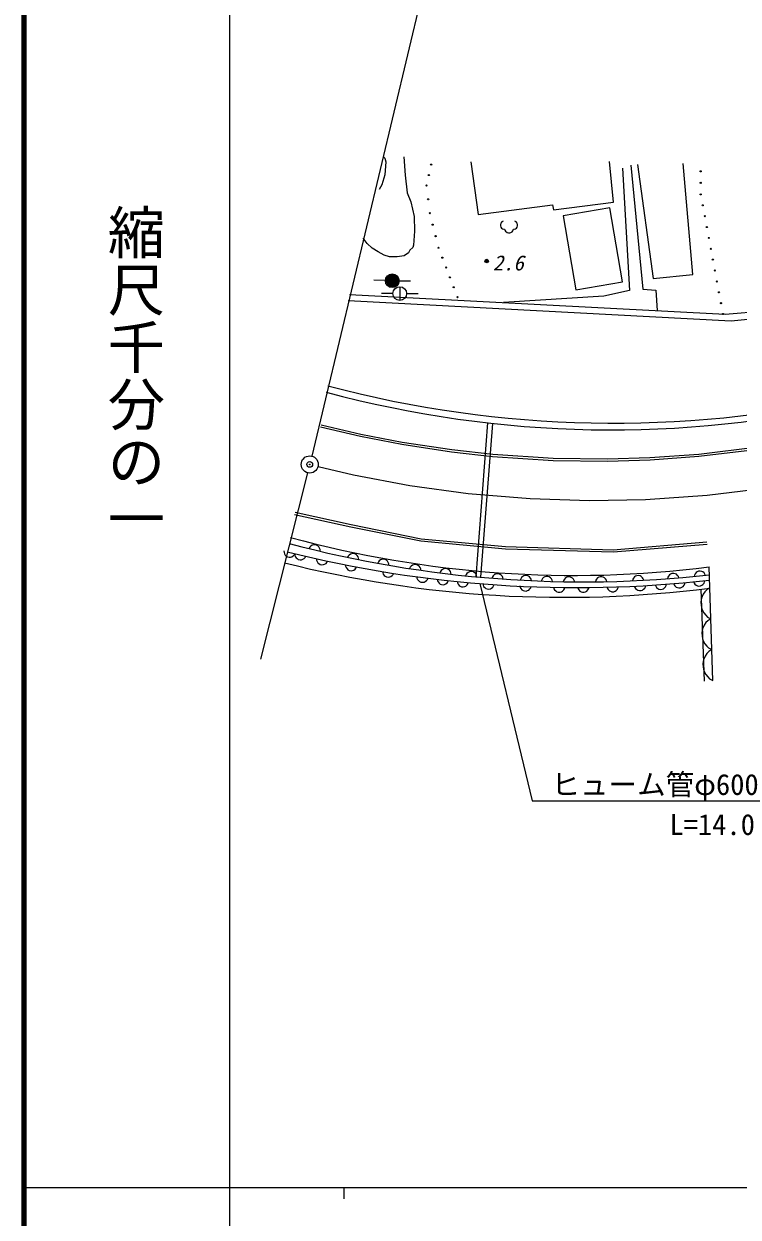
# Model space of a CAD drawing. Units: millimetres, scale not verified. Extents: x 40000 to 680000, y 20000 to 380000.
# Drawn here: x 40000 to 102482, y 202409 to 306745 of the extents above; entities that cross this region are included whole.
import ezdxf
from ezdxf.enums import TextEntityAlignment as Align

# ---------------------------------------------------------------- set-up
doc = ezdxf.new("R2010")
doc.units = ezdxf.units.MM
doc.header["$LTSCALE"] = 1000
doc.header["$PDMODE"] = 32
doc.header["$PDSIZE"] = 500
doc.linetypes.add('CHAIN', pattern=[18.5, 12, -1.5, 3.5, -1.5])
for name, color, linetype, lineweight in [('M-BGD', 7, 'Continuous', 25), ('M-BMK', 2, 'CHAIN', 13), ('M-BMK-OTRS', 5, 'Continuous', 25), ('M-BMK-SRVR', 3, 'Continuous', 25), ('M-STR-HTXT', 7, 'Continuous', 13), ('M-STR-STRC', 7, 'Continuous', 25), ('M-TTL', 2, 'Continuous', 140), ('M-TTL-BAND', 7, 'Continuous', 25)]:
    doc.layers.add(name, color=color, linetype=linetype, lineweight=lineweight)
doc.layers.add('M-OTRS', color=6, linetype='Continuous')
doc.styles.add('@ＭＳ ゴシック', font='')
doc.styles.add('ＭＳ ゴシック', font='')
doc.styles.get('@ＭＳ ゴシック').set_extended_font_data('@MS Gothic')
doc.styles.get('ＭＳ ゴシック').set_extended_font_data('MS Gothic')

msp = doc.modelspace()

# ---------------------------------------------------------------- linework, layer by layer
at = {"layer": 'M-BGD'}
for p, q in [((79098, 294669), (79741, 290087)), ((91591, 291167), (91241, 294698)), ((93109, 294377), (94131, 283548)), ((93664, 294436), (95036, 284482)), ((98509, 284832), (97663, 294523)), ((92380, 294115), (92992, 283431)), ((86337, 290495), (91591, 291167)), ((79741, 290087), (86250, 290933)), ((86250, 290933), (86337, 290495)), ((91263, 290668), (87184, 289970)), ((92372, 284188), (91263, 290668)), ((81724, 289325), (81694, 289205)), ((81694, 289205), (81694, 289085)), ((81694, 289085), (81724, 288965)), ((81814, 289445), (81724, 289325)), ((81934, 289505), (81814, 289445)), ((83074, 289445), (82954, 289505)), ((83164, 289325), (83074, 289445)), ((83194, 289205), (83164, 289325)), ((83164, 288965), (83194, 289085)), ((83194, 289085), (83194, 289205)), ((87184, 289970), (88293, 283490)), ((81724, 288965), (81784, 288875)), ((81784, 288875), (81874, 288815)), ((81874, 288815), (81994, 288785)), ((81994, 288785), (82054, 288785)), ((82054, 288785), (82084, 288695)), ((82084, 288695), (82144, 288605)), ((82144, 288605), (82264, 288515)), ((82264, 288515), (82384, 288485)), ((82384, 288485), (82504, 288485)), ((82504, 288485), (82594, 288515)), ((82594, 288515), (82714, 288575)), ((82714, 288575), (82774, 288635)), ((82774, 288635), (82804, 288695)), ((82804, 288695), (82834, 288785)), ((82834, 288785), (82894, 288785)), ((82894, 288785), (83014, 288815)), ((83014, 288815), (83104, 288875)), ((83104, 288875), (83164, 288965)), ((71626, 284303), (70627, 284327)), ((72826, 284289), (73826, 284289)), ((88293, 283490), (92372, 284188)), ((95036, 284482), (98509, 284832)), ((68491, 283069), (101351, 281361)), ((72281, 283161), (71281, 283161)), ((72881, 283761), (72881, 282561)), ((73481, 283168), (74481, 283179)), ((90745, 282935), (81949, 282369)), ((92992, 283431), (90745, 282935)), ((94131, 283548), (95269, 283461)), ((95269, 283461), (95389, 281671)), ((101874, 280750), (68357, 282516)), ((101351, 281361), (110123, 282140)), ((109590, 281519), (101874, 280750)), ((80545, 271861), (79547, 258396)), ((80986, 271811), (79958, 258358)), ((65011, 260999), (64944, 260891)), ((65093, 261082), (65011, 260999)), ((65214, 261156), (65093, 261082)), ((65325, 261191), (65214, 261156)), ((65451, 261201), (65325, 261191)), ((65607, 261164), (65451, 261201)), ((65714, 261097), (65607, 261164)), ((65797, 261015), (65714, 261097)), ((65871, 260894), (65797, 261015)), ((65906, 260783), (65871, 260894)), ((62750, 260656), (62760, 260530)), ((62760, 260530), (62794, 260418)), ((62794, 260418), (62867, 260297)), ((62867, 260297), (62949, 260215)), ((62949, 260215), (63056, 260147)), ((63056, 260147), (63211, 260108)), ((63211, 260108), (63337, 260118)), ((63337, 260118), (63449, 260152)), ((63449, 260152), (63570, 260225)), ((63570, 260225), (63652, 260308)), ((63652, 260308), (63720, 260415)), ((63691, 260424), (63703, 260298)), ((63703, 260298), (63738, 260187)), ((63738, 260187), (63812, 260066)), ((63812, 260066), (63895, 259985)), ((63895, 259985), (64002, 259918)), ((64002, 259918), (64158, 259881)), ((64158, 259881), (64284, 259892)), ((64284, 259892), (64395, 259927)), ((64395, 259927), (64516, 260001)), ((64516, 260001), (64597, 260084)), ((64597, 260084), (64664, 260192)), ((65599, 259982), (65612, 259856)), ((65612, 259856), (65649, 259746)), ((65917, 260657), (65906, 260783)), ((68373, 260214), (68310, 260104)), ((68452, 260300), (68373, 260214)), ((68570, 260377), (68452, 260300)), ((68680, 260416), (68570, 260377)), ((68805, 260431), (68680, 260416)), ((68962, 260399), (68805, 260431)), ((69072, 260336), (68962, 260399)), ((69158, 260257), (69072, 260336)), ((69236, 260139), (69158, 260257)), ((69274, 260029), (69236, 260139)), ((69289, 259903), (69274, 260029)), ((71206, 259871), (71090, 259790)), ((71315, 259913), (71206, 259871)), ((71440, 259931), (71315, 259913)), ((71598, 259903), (71440, 259931)), ((71709, 259843), (71598, 259903)), ((71797, 259767), (71709, 259843)), ((65649, 259746), (65725, 259627)), ((65725, 259627), (65810, 259547)), ((65810, 259547), (65919, 259482)), ((65919, 259482), (66075, 259448)), ((66075, 259448), (66201, 259461)), ((66201, 259461), (66312, 259498)), ((66312, 259498), (66431, 259575)), ((66431, 259575), (66511, 259659)), ((66511, 259659), (66575, 259768)), ((68131, 259450), (68148, 259324)), ((68148, 259324), (68187, 259215)), ((68187, 259215), (68267, 259098)), ((68267, 259098), (68353, 259020)), ((68353, 259020), (68464, 258958)), ((68464, 258958), (68621, 258927)), ((68621, 258927), (68746, 258944)), ((68746, 258944), (68856, 258984)), ((68856, 258984), (68973, 259063)), ((68973, 259063), (69051, 259150)), ((69051, 259150), (69113, 259260)), ((71014, 259702), (70954, 259591)), ((71090, 259790), (71014, 259702)), ((71376, 258869), (71396, 258744)), ((71878, 259651), (71797, 259767)), ((71920, 259542), (71878, 259651)), ((71938, 259417), (71920, 259542)), ((73805, 259232), (73748, 259119)), ((73879, 259322), (73805, 259232)), ((73992, 259407), (73879, 259322)), ((74100, 259451), (73992, 259407)), ((74225, 259473), (74100, 259451)), ((74383, 259450), (74225, 259473)), ((74496, 259393), (74383, 259450)), ((74586, 259319), (74496, 259393)), ((74670, 259205), (74586, 259319)), ((74715, 259098), (74670, 259205)), ((74737, 258973), (74715, 259098)), ((76445, 258866), (76390, 258751)), ((76516, 258958), (76445, 258866)), ((76627, 259045), (76516, 258958)), ((76734, 259093), (76627, 259045)), ((76858, 259118), (76734, 259093)), ((77017, 259099), (76858, 259118)), ((77131, 259045), (77017, 259099)), ((77223, 258973), (77131, 259045)), ((77310, 258862), (77223, 258973)), ((77358, 258755), (77310, 258862)), ((77383, 258631), (77358, 258755)), ((78872, 258787), (78762, 258697)), ((78977, 258837), (78872, 258787)), ((79100, 258865), (78977, 258837)), ((79260, 258849), (79100, 258865)), ((79375, 258798), (79260, 258849)), ((79469, 258728), (79375, 258798)), ((98802, 258762), (98713, 258653)), ((98896, 258832), (98802, 258762)), ((99011, 258884), (98896, 258832)), ((99170, 258900), (99011, 258884)), ((99294, 258873), (99170, 258900)), ((99399, 258823), (99294, 258873)), ((99509, 258734), (99399, 258823)), ((100262, 249329), (99944, 259255)), ((71396, 258744), (71440, 258636)), ((71440, 258636), (71523, 258521)), ((71523, 258521), (71612, 258446)), ((71612, 258446), (71724, 258387)), ((71724, 258387), (71882, 258362)), ((71882, 258362), (72007, 258382)), ((72007, 258382), (72115, 258426)), ((72115, 258426), (72230, 258509)), ((72230, 258509), (72305, 258598)), ((72305, 258598), (72363, 258710)), ((74363, 258407), (74387, 258283)), ((74387, 258283), (74434, 258176)), ((74434, 258176), (74520, 258064)), ((74520, 258064), (74611, 257991)), ((74611, 257991), (74725, 257936)), ((74725, 257936), (74884, 257915)), ((74884, 257915), (75008, 257939)), ((75008, 257939), (75115, 257986)), ((75115, 257986), (75227, 258072)), ((75227, 258072), (75299, 258164)), ((75299, 258164), (75355, 258277)), ((76153, 258176), (76179, 258053)), ((76179, 258053), (76227, 257947)), ((76227, 257947), (76315, 257836)), ((76315, 257836), (76408, 257765)), ((76408, 257765), (76523, 257712)), ((76523, 257712), (76682, 257694)), ((76682, 257694), (76805, 257720)), ((76805, 257720), (76911, 257769)), ((76911, 257769), (77022, 257857)), ((77022, 257857), (77093, 257949)), ((77093, 257949), (77146, 258064)), ((77905, 257988), (77933, 257864)), ((77933, 257864), (77983, 257759)), ((77983, 257759), (78073, 257650)), ((78693, 258604), (78641, 258488)), ((78762, 258697), (78693, 258604)), ((78779, 257683), (78849, 257776)), ((78849, 257776), (78900, 257892)), ((79559, 258619), (79469, 258728)), ((79609, 258514), (79559, 258619)), ((79637, 258390), (79609, 258514)), ((80136, 257788), (80167, 257665)), ((80990, 258400), (80941, 258283)), ((81057, 258495), (80990, 258400)), ((81164, 258588), (81057, 258495)), ((81084, 257597), (81133, 257714)), ((81268, 258640), (81164, 258588)), ((81391, 258671), (81268, 258640)), ((81551, 258659), (81391, 258671)), ((81667, 258610), (81551, 258659)), ((81762, 258543), (81667, 258610)), ((81855, 258435), (81762, 258543)), ((81907, 258331), (81855, 258435)), ((81938, 258209), (81907, 258331)), ((83463, 258230), (83417, 258112)), ((83528, 258326), (83463, 258230)), ((83633, 258421), (83528, 258326)), ((83736, 258476), (83633, 258421)), ((83858, 258510), (83736, 258476)), ((84018, 258502), (83858, 258510)), ((84136, 258456), (84018, 258502)), ((84232, 258391), (84136, 258456)), ((84327, 258286), (84232, 258391)), ((84382, 258183), (84327, 258286)), ((84416, 258062), (84382, 258183)), ((85296, 258143), (85252, 258024)), ((85359, 258241), (85296, 258143)), ((85462, 258338), (85359, 258241)), ((85564, 258395), (85462, 258338)), ((85685, 258431), (85564, 258395)), ((85845, 258426), (85685, 258431)), ((85963, 258382), (85845, 258426)), ((86062, 258319), (85963, 258382)), ((86158, 258216), (86062, 258319)), ((86215, 258114), (86158, 258216)), ((86251, 257993), (86215, 258114)), ((87223, 258095), (87182, 257976)), ((87285, 258194), (87223, 258095)), ((87386, 258293), (87285, 258194)), ((87487, 258352), (87386, 258293)), ((87607, 258390), (87487, 258352)), ((87767, 258388), (87607, 258390)), ((87887, 258347), (87767, 258388)), ((87986, 258285), (87887, 258347)), ((88085, 258184), (87986, 258285)), ((88143, 258083), (88085, 258184)), ((88182, 257963), (88143, 258083)), ((90033, 258093), (89995, 257972)), ((90092, 258194), (90033, 258093)), ((90190, 258295), (90092, 258194)), ((90289, 258357), (90190, 258295)), ((90409, 258398), (90289, 258357)), ((90569, 258401), (90409, 258398)), ((90689, 258363), (90569, 258401)), ((90790, 258304), (90689, 258363)), ((90892, 258206), (90790, 258304)), ((90953, 258107), (90892, 258206)), ((90995, 257987), (90953, 258107)), ((93261, 258178), (93227, 258056)), ((93316, 258281), (93261, 258178)), ((93411, 258386), (93316, 258281)), ((93508, 258450), (93411, 258386)), ((93626, 258496), (93508, 258450)), ((93786, 258503), (93626, 258496)), ((93908, 258469), (93786, 258503)), ((94010, 258414), (93908, 258469)), ((94115, 258319), (94010, 258414)), ((94180, 258222), (94115, 258319)), ((94225, 258104), (94180, 258222)), ((96190, 257635), (96222, 257758)), ((96337, 258356), (96306, 258233)), ((96389, 258461), (96337, 258356)), ((96481, 258568), (96389, 258461)), ((96576, 258636), (96481, 258568)), ((96692, 258685), (96576, 258636)), ((96852, 258697), (96692, 258685)), ((96839, 257807), (96889, 257691)), ((96974, 258667), (96852, 258697)), ((97079, 258615), (96974, 258667)), ((97186, 258523), (97079, 258615)), ((97254, 258428), (97186, 258523)), ((97303, 258311), (97254, 258428)), ((97755, 257665), (97806, 257770)), ((97806, 257770), (97835, 257893)), ((98577, 257964), (98629, 257849)), ((98629, 257849), (98699, 257756)), ((98663, 258547), (98636, 258424)), ((98713, 258653), (98663, 258547)), ((98699, 257756), (98809, 257667)), ((99312, 257658), (99406, 257728)), ((99406, 257728), (99495, 257838)), ((99495, 257838), (99544, 257944)), ((99579, 258640), (99509, 258734)), ((99544, 257944), (99572, 258067)), ((99630, 258525), (99579, 258640)), ((78073, 257650), (78167, 257581)), ((78167, 257581), (78282, 257530)), ((78282, 257530), (78442, 257514)), ((78442, 257514), (78565, 257543)), ((78565, 257543), (78670, 257593)), ((78670, 257593), (78779, 257683)), ((80167, 257665), (80219, 257561)), ((80219, 257561), (80312, 257454)), ((80312, 257454), (80407, 257387)), ((80407, 257387), (80524, 257338)), ((80524, 257338), (80683, 257326)), ((80683, 257326), (80806, 257357)), ((80806, 257357), (80910, 257410)), ((80910, 257410), (81017, 257502)), ((81017, 257502), (81084, 257597)), ((83380, 257596), (83415, 257474)), ((83415, 257474), (83471, 257372)), ((83471, 257372), (83566, 257268)), ((83566, 257268), (83664, 257203)), ((83664, 257203), (83782, 257158)), ((83782, 257158), (83942, 257151)), ((83942, 257151), (84063, 257186)), ((84063, 257186), (84166, 257242)), ((84166, 257242), (84270, 257337)), ((84270, 257337), (84334, 257435)), ((84334, 257435), (84379, 257553)), ((86330, 257480), (86368, 257359)), ((86368, 257359), (86427, 257258)), ((86427, 257258), (86525, 257157)), ((86525, 257157), (86625, 257095)), ((86625, 257095), (86744, 257054)), ((86744, 257054), (86904, 257051)), ((86904, 257051), (87024, 257090)), ((87024, 257090), (87125, 257148)), ((87125, 257148), (87227, 257247)), ((87227, 257247), (87288, 257346)), ((87288, 257346), (87330, 257465)), ((88434, 257464), (88475, 257344)), ((88475, 257344), (88535, 257244)), ((88535, 257244), (88636, 257145)), ((88636, 257145), (88736, 257085)), ((88736, 257085), (88856, 257046)), ((88856, 257046), (89016, 257047)), ((89016, 257047), (89136, 257088)), ((89136, 257088), (89236, 257148)), ((89236, 257148), (89335, 257249)), ((89335, 257249), (89395, 257349)), ((89395, 257349), (89434, 257469)), ((91008, 257499), (91052, 257380)), ((91052, 257380), (91115, 257282)), ((91115, 257282), (91218, 257185)), ((91218, 257185), (91320, 257128)), ((91320, 257128), (91441, 257092)), ((91441, 257092), (91601, 257097)), ((91601, 257097), (91719, 257141)), ((91719, 257141), (91818, 257204)), ((91818, 257204), (91914, 257307)), ((91914, 257307), (91971, 257408)), ((91971, 257408), (92008, 257529)), ((93398, 257584), (93445, 257467)), ((93445, 257467), (93510, 257370)), ((93510, 257370), (93615, 257275)), ((93615, 257275), (93718, 257221)), ((93718, 257221), (93840, 257187)), ((93840, 257187), (94000, 257196)), ((94000, 257196), (94118, 257242)), ((94118, 257242), (94214, 257307)), ((94214, 257307), (94309, 257413)), ((94309, 257413), (94364, 257516)), ((94364, 257516), (94397, 257638)), ((95224, 257687), (95272, 257570)), ((95272, 257570), (95339, 257474)), ((95339, 257474), (95446, 257382)), ((95446, 257382), (95550, 257329)), ((95550, 257329), (95673, 257298)), ((95673, 257298), (95832, 257309)), ((95832, 257309), (95949, 257357)), ((95949, 257357), (96045, 257424)), ((96045, 257424), (96137, 257531)), ((96137, 257531), (96190, 257635)), ((96889, 257691), (96958, 257596)), ((96958, 257596), (97066, 257505)), ((97066, 257505), (97171, 257454)), ((97171, 257454), (97294, 257424)), ((97294, 257424), (97453, 257438)), ((97453, 257438), (97569, 257489)), ((97569, 257489), (97664, 257557)), ((97664, 257557), (97755, 257665)), ((98809, 257667), (98914, 257617)), ((98914, 257617), (99038, 257590)), ((99038, 257590), (99197, 257606)), ((99197, 257606), (99312, 257658)), ((99204, 257314), (99516, 249277)), ((99426, 256866), (99275, 256537)), ((99581, 257087), (99426, 256866)), ((99738, 257254), (99581, 257087)), ((100003, 257425), (99738, 257254)), ((99275, 256537), (99231, 256211)), ((99231, 256211), (99242, 255888)), ((99242, 255888), (99306, 255565)), ((99306, 255565), (99478, 255247)), ((99478, 255247), (99647, 255036)), ((99647, 255036), (99814, 254879)), ((99814, 254879), (100089, 254726)), ((100089, 254726), (99825, 254556)), ((99361, 253838), (99318, 253513)), ((99513, 254167), (99361, 253838)), ((99668, 254388), (99513, 254167)), ((99825, 254556), (99668, 254388)), ((99318, 253513), (99328, 253189)), ((99328, 253189), (99392, 252867)), ((99392, 252867), (99565, 252548)), ((99565, 252548), (99733, 252337)), ((99599, 251469), (99448, 251140)), ((99754, 251690), (99599, 251469)), ((99733, 252337), (99901, 252181)), ((99911, 251857), (99754, 251690)), ((99901, 252181), (100176, 252027)), ((100176, 252027), (99911, 251857)), ((99448, 251140), (99404, 250814)), ((99404, 250814), (99414, 250490)), ((99414, 250490), (99479, 250168)), ((99479, 250168), (99651, 249850)), ((99651, 249850), (99820, 249639)), ((99820, 249639), (99987, 249482)), ((99987, 249482), (100262, 249329))]:
    msp.add_line(p, q, dxfattribs=at)
for points in [[(73249, 295109), (73346, 293512), (73537, 291985), (73840, 291183), (74150, 289900), (74185, 288633), (74080, 287381), (74013, 287190), (73770, 286945), (73635, 286734), (73269, 286476), (72660, 286362), (71984, 286385), (71506, 286521), (70989, 286811), (70479, 287132), (70035, 287548), (69693, 288006)], [(71429, 295144), (71573, 294994), (71651, 294688), (71569, 293547), (71305, 292677), (71086, 292268)]]:
    msp.add_lwpolyline(points, dxfattribs=at)
for centre, radius in [((75630, 294434), 50), ((75428, 293526), 50), ((99208, 293854), 50), ((75226, 292618), 50), ((99208, 292843), 50), ((75368, 291407), 50), ((99208, 291833), 50), ((75509, 290196), 50), ((99385, 290882), 50), ((75765, 289187), 50), ((99562, 289931), 50), ((99738, 288980), 50), ((76020, 288178), 50), ((99915, 288029), 50), ((76276, 287169), 50), ((100092, 287078), 50), ((76607, 286306), 50), ((80485, 286007), 150), ((80485, 286007), 90), ((80485, 286007), 30), ((100269, 286127), 50), ((72226, 284289), 600), ((76938, 285442), 50), ((100446, 285176), 50), ((72226, 284289), 528), ((72226, 284289), 456), ((72226, 284289), 384), ((72226, 284289), 312), ((72226, 284289), 240), ((72226, 284289), 168), ((72226, 284289), 96), ((72226, 284289), 24), ((77269, 284578), 50), ((100623, 284224), 50), ((72881, 283161), 600), ((77600, 283715), 50), ((77931, 282851), 50), ((100799, 283273), 50), ((100976, 282322), 50), ((101153, 281371), 50)]:
    msp.add_circle(centre, radius, dxfattribs=at)
for centre, radius, start, end in [((91384, 366932), 95688, 254.89902, 282.98529), ((91591, 369146), 97317, 255.10806, 282.56555), ((88958, 358451), 100496, 255.14746, 276.28888), ((88161, 352913), 94396, 254.75024, 277.17099), ((88351, 361492), 104034, 255.9083, 276.41846), ((87259, 357286), 100683, 255.93237, 277.27185)]:
    msp.add_arc(centre, radius, start, end, dxfattribs=at)
at = {"layer": 'M-BMK'}
for p, q in [((65738, 268051), (68833, 267323)), ((68833, 267323), (73776, 266388)), ((73776, 266388), (78869, 265688)), ((99771, 265527), (104890, 266151)), ((78869, 265688), (84291, 265230)), ((84291, 265230), (89471, 265065)), ((89471, 265065), (94376, 265154)), ((94376, 265154), (99771, 265527))]:
    msp.add_line(p, q, dxfattribs=at)
at = {"layer": 'M-BMK-OTRS'}
for p, q in [((78707, 325578), (65183, 268953)), ((64825, 267496), (60709, 251196))]:
    msp.add_line(p, q, dxfattribs=at)
at = {"layer": 'M-BMK-SRVR'}
for radius in [750, 30]:
    msp.add_circle((65008, 268223), radius, dxfattribs=at)
at = {"layer": 'M-OTRS'}
msp.add_point((65008, 268223), dxfattribs=at)
at = {"layer": 'M-STR-HTXT'}
for p, q in [((79888, 257802), (84459, 238806)), ((84459, 238806), (105128, 238806))]:
    msp.add_line(p, q, dxfattribs=at)
at = {"layer": 'M-STR-STRC'}
for p, q in [((65961, 271501), (69446, 270686)), ((66006, 271695), (69488, 270882)), ((69446, 270686), (73059, 269982)), ((69488, 270882), (73094, 270179)), ((73059, 269982), (77412, 269319)), ((73094, 270179), (77438, 269517)), ((77412, 269319), (81007, 268921)), ((77438, 269517), (81024, 269121)), ((99035, 269131), (104198, 269751)), ((99054, 268932), (104226, 269553)), ((81007, 268921), (86298, 268579)), ((81024, 269121), (86305, 268779)), ((86298, 268579), (91057, 268516)), ((86305, 268779), (91056, 268716)), ((91056, 268716), (94764, 268827)), ((91057, 268516), (94774, 268628)), ((94764, 268827), (99035, 269131)), ((94774, 268628), (99054, 268932)), ((68637, 262927), (63720, 264020)), ((68596, 262731), (63677, 263824)), ((74761, 261698), (68637, 262927)), ((74732, 261499), (68596, 262731)), ((82124, 260815), (74732, 261499)), ((82137, 261015), (74761, 261698)), ((91561, 260741), (82137, 261015)), ((99756, 261424), (91561, 260741)), ((99773, 261225), (91567, 260541)), ((91567, 260541), (82124, 260815))]:
    msp.add_line(p, q, dxfattribs=at)
at = {"layer": 'M-TTL'}
msp.add_line((40000, 380000), (40000, 20000), dxfattribs=at)
at = {"layer": 'M-TTL-BAND'}
for p, q in [((58000, 370000), (58000, 20000)), ((40000, 205000), (579000, 205000)), ((68000, 205000), (68000, 204000))]:
    msp.add_line(p, q, dxfattribs=at)

# ---------------------------------------------------------------- texts
at = {"layer": 'M-BGD', "style": 'ＭＳ ゴシック', "oblique": 15}
msp.add_text('2.6', height=1320, dxfattribs=at).set_placement((82372, 285844), align=Align.MIDDLE_CENTER)
at = {"layer": 'M-STR-HTXT', "style": 'ＭＳ ゴシック'}
for s, p in [('ヒューム管φ600', (95211, 240237)), ('L=14.0', (100211, 236737))]:
    msp.add_text(s, height=1833, dxfattribs=at).set_placement(p, align=Align.MIDDLE_CENTER)
at = {"layer": 'M-TTL-BAND', "style": '@ＭＳ ゴシック'}
msp.add_text('縮尺千分の一', height=3666, rotation=270, dxfattribs=at).set_placement((49777, 261030), align=Align.MIDDLE_RIGHT)

doc.saveas('drawing.dxf')
